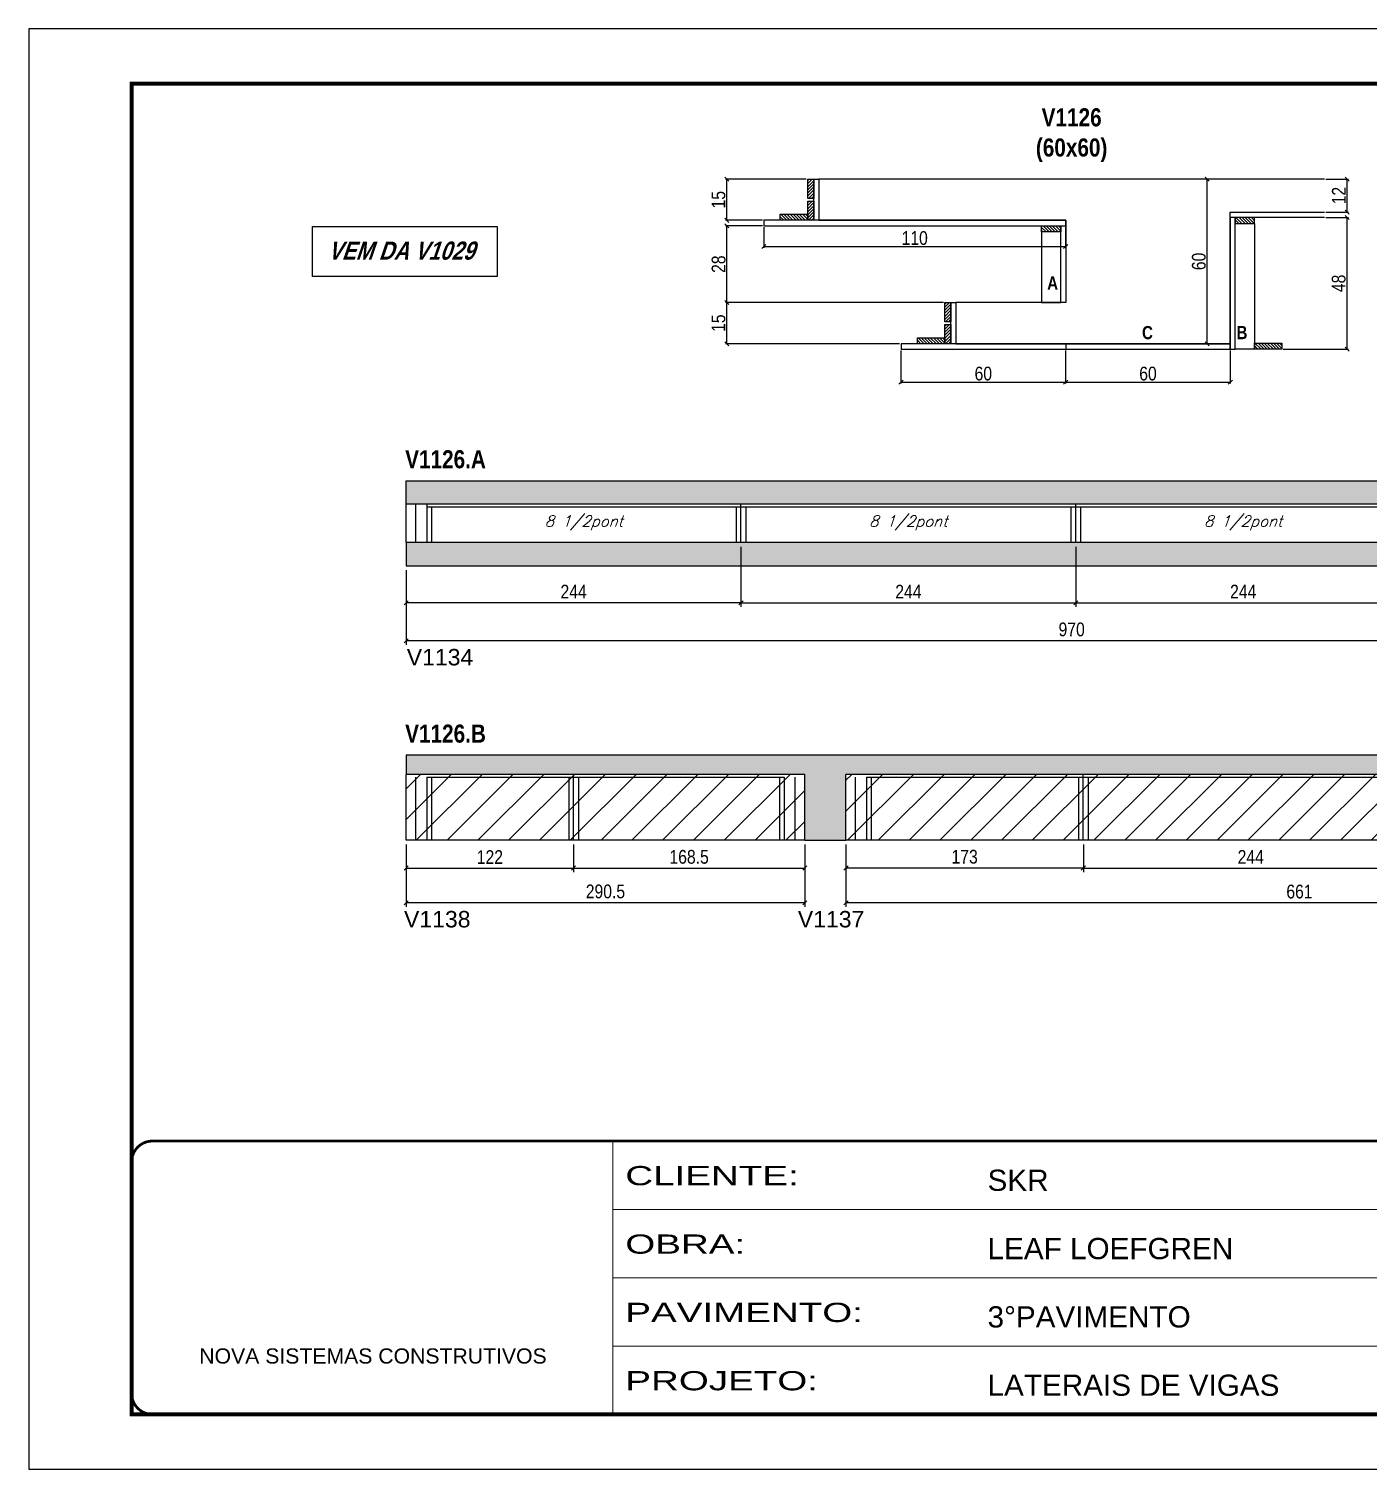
# Model space of a CAD drawing. Extents: x 3309 to 9563, y -2522 to 14608.
# Drawn here: x 4908 to 5884, y 7815 to 8865 of the extents above; entities that cross this region are included whole.
import ezdxf

# ---------------------------------------------------------------- set-up
doc = ezdxf.new("R2010")
doc.units = 0
doc.linetypes.add('CONTINUO', pattern=[0])
doc.linetypes.add('DASHED', pattern=[0.75, 0.5, -0.25])
for name, color, linetype in [('5', 5, 'Continuous'), ('COTA', 241, 'Continuous'), ('detalhes', 4, 'Continuous'), ('NOMENCLATURA', 7, 'Continuous'), ('Painéis', 200, 'Continuous'), ('SARR_2.2x10', 60, 'Continuous'), ('SARR_2.2x7', 40, 'Continuous'), ('SARR_3.5x7', 81, 'Continuous'), ('texto', 7, 'Continuous')]:
    doc.layers.add(name, color=color, linetype=linetype)
for name, color, linetype, lineweight in [('CONCRETO', 251, 'Continuous', 25), ('Folhas', 255, 'Continuous', 9), ('Hachura', 251, 'Continuous', 9), ('SARRAFO DE PRESSAO', 251, 'DASHED', 9)]:
    doc.layers.add(name, color=color, linetype=linetype, lineweight=lineweight)
doc.layers.add('Laje_Perimetro', color=7, linetype='Continuous', plot=False)
doc.styles.add('ARIAL', font='arial.ttf')
doc.styles.add('COTA TECNICA', font='techl___.ttf', dxfattribs={"height": 10})
doc.styles.add('COTA TECNICA 2X', font='techl___.ttf', dxfattribs={"height": 10})
doc.styles.add('Romans', font='romans.shx')
doc.styles.get("Standard").update_dxf_attribs({"font": 'arial.ttf'})
doc.styles.add('TECNICA', font='techb___.ttf', dxfattribs={"height": 10})
doc.styles.add('Tecnologia', font='')
doc.styles.get('Tecnologia').set_extended_font_data('Forgotten Futurist')
doc.dimstyles.new('PAINEL', dxfattribs={"dimtxt": 10, "dimasz": 3, "dimexe": 3, "dimexo": 3, "dimgap": 3, "dimtad": 1, "dimdec": 1, "dimzin": 12, "dimdsep": 46, "dimtxsty": 'COTA TECNICA', "dimblk1": 'OBLIQUE', "dimblk2": 'OBLIQUE', "dimsah": 1, "dimcen": 0.9, "dimclrd": 4, "dimclre": 4, "dimclrt": 240, "dimadec": 1, "dimazin": 3, "dimtfac": 1, "dimtdec": 1, "dimtmove": 0, "dimatfit": 3, "dimfxl": 1, "dimtolj": 1, "dimtzin": 12, "dimarcsym": 0})
doc.dimstyles.new('SECAO', dxfattribs={"dimscale": 0.333333, "dimtxt": 5, "dimasz": 9, "dimexe": 3, "dimexo": 3, "dimgap": 3, "dimtad": 1, "dimdec": 1, "dimlfac": 0.5, "dimzin": 12, "dimdsep": 46, "dimtxsty": 'COTA TECNICA 2X', "dimblk1": 'OBLIQUE', "dimblk2": 'OBLIQUE', "dimsah": 1, "dimcen": 0.9, "dimclrd": 4, "dimclre": 4, "dimclrt": 240, "dimadec": 1, "dimazin": 3, "dimtfac": 1, "dimtdec": 1, "dimtmove": 0, "dimatfit": 3, "dimfxl": 1, "dimtolj": 1, "dimtzin": 12, "dimarcsym": 0})
pattern_1 = [(50, (-1743.873, -4740.583), (5.4655401, -0.4781726), [0.5715, -6.2865]), (355, (-1743.873, -4740.583), (-1.0573026, 5.7317054), [0.4572, -5.0292175]), (100.451445, (-1743.4174, -4740.623), (4.4082374, 5.2535326), [0.4857003, -5.3427073]), (46.1842, (-1743.873, -4739.059), (8.1323712, -1.2612698), [0.85725, -9.42975]), (96.63556, (-1743.195, -4739.164), (7.122124, 7.4227837), [0.7285507, -8.0140682]), (351.18415, (-1743.873, -4739.059), (7.122124, 7.4227837), [0.685799, -7.543792]), (21, (-1743.111, -4739.44), (4.5484317, -3.067956), [0.5715, -6.2865]), (326, (-1743.111, -4739.44), (1.8540609, 5.525639), [0.4572, -5.0292]), (71.451445, (-1742.732, -4739.696), (6.4024926, 2.457683), [0.4857003, -5.3426981]), (37.5, (-1743.8729, -4740.5832), (0.0926581, 2.53665117), [0, -4.96824, 0, -5.1054, 0, -5.04825]), (7.5, (-1743.873, -4740.5832), (2.00458988, 3.00541724), [0, -2.91084, 0, -4.85394, 0, -1.92405]), (327.5, (-1745.5721, -4740.5832), (4.06771786, -0.17186232), [0, -1.905, 0, -5.9436, 0, -7.8867]), (317.5, (-1746.334, -4740.5832), (4.44387544, 0.7627947), [0, -2.4765, 0, -3.94716, 0, -5.6007])]

# ---------------------------------------------------------------- blocks, each defined once
blk = doc.blocks.new('9999999999')
at = {"color": 30, "linetype": 'CONTINUO'}
for p, q in [((98564.6, 34230.2), (98564.6, 34429.4)), ((98564.6, 34379.6), (99584, 34379.6)), ((98564.6, 34329.8), (99488, 34329.8)), ((99584, 34329.8), (99488, 34329.8)), ((99488, 34329.8), (99488, 34230.2)), ((98564.6, 34280), (99488, 34280))]:
    blk.add_line(p, q, dxfattribs=at)
at = {"color": 30, "linetype": 'CONTINUO', "const_width": 2}
blk.add_lwpolyline([(99584, 34230.2), (99584, 34414.4, 0.414214), (99569, 34429.4), (98229, 34429.4, 0.414214), (98214, 34414.4), (98214, 34245.2, 0.414214), (98229, 34230.2), (99584, 34230.2)], format="xyb", dxfattribs=at)
at = {"layer": 'Folhas'}
blk.add_lwpolyline([(98139, 34190.2), (99624, 34190.2), (99624, 35240.2), (98139, 35240.2)], close=True, dxfattribs=at)
at = {"layer": 'Folhas', "color": 30, "const_width": 3}
blk.add_lwpolyline([(98214, 34230.2), (99584, 34230.2), (99584, 35200.2), (98214, 35200.2)], close=True, dxfattribs=at)
at = {"color": 7, "linetype": 'Continuous', "ltscale": 5, "style": 'ARIAL'}
for s, height, p in [('SKR', 15.48, (98837.7, 34393.1)), ('LEAF LOEFGREN', 15.483, (98837.7, 34343.3)), ('3°PAVIMENTO', 15.483, (98837.7, 34293.5)), ('NOVA SISTEMAS CONSTRUTIVOS', 11.059, (98263.2, 34267.2)), ('LATERAIS DE VIGAS', 15.483, (98837.7, 34243.7))]:
    blk.add_text(s, height=height, dxfattribs=at).set_placement(p)
at = {"layer": 'Folhas', "color": 7, "style": 'Tecnologia', "width": 1.5}
for s, p in [('CLIENTE:', (98573.7, 34397.2)), ('OBRA:', (98573.7, 34347.3)), ('PAVIMENTO:', (98573.7, 34297.5)), ('PROJETO:', (98573.7, 34247.7))]:
    blk.add_text(s, height=14, dxfattribs=at).set_placement(p)
blk = doc.blocks.new('_Oblique')
at = {"color": 0, "linetype": 'ByBlock', "lineweight": -2}
blk.add_line((-0.5, -0.5), (0.5, 0.5), dxfattribs=at)
blk = doc.blocks.new('*D723')
at = {"layer": 'COTA', "color": 4, "lineweight": -2, "transparency": 16777216}
for p, q in [((5782.5, 8755.4), (5765.7, 8755.4)), ((5766.7, 8635.4), (5766.7, 8755.4)), ((5782.5, 8635.4), (5765.7, 8635.4))]:
    blk.add_line(p, q, dxfattribs=at)
at = {"layer": 'Defpoints', "color": 0, "transparency": 16777216}
for p in [(5766.7, 8755.4), (5783.5, 8755.4), (5783.5, 8635.4)]:
    blk.add_point(p, dxfattribs=at)
at = {"layer": 'COTA', "color": 4, "lineweight": -2, "transparency": 16777216, "xscale": 3, "yscale": 3, "zscale": 3}
for p, rotation in [((5766.7, 8755.4), 90), ((5766.7, 8635.4), 270)]:
    blk.add_blockref('_Oblique', p, dxfattribs=dict(at, rotation=rotation))
at = {"layer": 'COTA', "color": 240, "transparency": 16777216, "insert": (5760.6, 8695.4), "char_height": 10, "attachment_point": 5, "rotation": 90, "style": 'COTA TECNICA 2X'}
blk.add_mtext('\\A1;60', dxfattribs=at)
blk = doc.blocks.new('*D724')
at = {"layer": 'COTA', "color": 4, "lineweight": -2, "transparency": 16777216}
for p, q in [((5543.5, 8630.4), (5543.5, 8606.4)), ((5663.5, 8630.4), (5663.5, 8606.4)), ((5543.5, 8607.4), (5663.5, 8607.4))]:
    blk.add_line(p, q, dxfattribs=at)
at = {"layer": 'Defpoints', "color": 0, "transparency": 16777216}
for p in [(5543.5, 8631.4), (5663.5, 8631.4), (5663.5, 8607.4)]:
    blk.add_point(p, dxfattribs=at)
at = {"layer": 'COTA', "color": 4, "lineweight": -2, "transparency": 16777216, "xscale": 3, "yscale": 3, "zscale": 3, "rotation": 180}
blk.add_blockref('_Oblique', (5543.5, 8607.4), dxfattribs=at)
at = {"layer": 'COTA', "color": 4, "lineweight": -2, "transparency": 16777216, "xscale": 3, "yscale": 3, "zscale": 3}
blk.add_blockref('_Oblique', (5663.5, 8607.4), dxfattribs=at)
at = {"layer": 'COTA', "color": 240, "transparency": 16777216, "insert": (5603.5, 8613.6), "char_height": 10, "attachment_point": 5, "style": 'COTA TECNICA 2X'}
blk.add_mtext('\\A1;60', dxfattribs=at)
blk = doc.blocks.new('*D725')
at = {"layer": 'COTA', "color": 4, "lineweight": -2, "transparency": 16777216}
for p, q in [((5663.5, 8630.4), (5663.5, 8606.4)), ((5783.5, 8630.4), (5783.5, 8606.4)), ((5663.5, 8607.4), (5783.5, 8607.4))]:
    blk.add_line(p, q, dxfattribs=at)
at = {"layer": 'Defpoints', "color": 0, "transparency": 16777216}
for p in [(5663.5, 8631.4), (5783.5, 8631.4), (5783.5, 8607.4)]:
    blk.add_point(p, dxfattribs=at)
at = {"layer": 'COTA', "color": 4, "lineweight": -2, "transparency": 16777216, "xscale": 3, "yscale": 3, "zscale": 3, "rotation": 180}
blk.add_blockref('_Oblique', (5663.5, 8607.4), dxfattribs=at)
at = {"layer": 'COTA', "color": 4, "lineweight": -2, "transparency": 16777216, "xscale": 3, "yscale": 3, "zscale": 3}
blk.add_blockref('_Oblique', (5783.5, 8607.4), dxfattribs=at)
at = {"layer": 'COTA', "color": 240, "transparency": 16777216, "insert": (5723.5, 8613.6), "char_height": 10, "attachment_point": 5, "style": 'COTA TECNICA 2X'}
blk.add_mtext('\\A1;60', dxfattribs=at)
blk = doc.blocks.new('*D726')
at = {"layer": 'COTA', "color": 4, "lineweight": -2, "transparency": 16777216}
for p, q in [((5574.5, 8665.4), (5415.6, 8665.4)), ((5416.6, 8635.4), (5416.6, 8665.4)), ((5542.5, 8635.4), (5415.6, 8635.4))]:
    blk.add_line(p, q, dxfattribs=at)
at = {"layer": 'Defpoints', "color": 0, "transparency": 16777216}
for p in [(5416.6, 8665.4), (5575.5, 8665.4), (5543.5, 8635.4)]:
    blk.add_point(p, dxfattribs=at)
at = {"layer": 'COTA', "color": 4, "lineweight": -2, "transparency": 16777216, "xscale": 3, "yscale": 3, "zscale": 3}
for p, rotation in [((5416.6, 8665.4), 90), ((5416.6, 8635.4), 270)]:
    blk.add_blockref('_Oblique', p, dxfattribs=dict(at, rotation=rotation))
at = {"layer": 'COTA', "color": 240, "transparency": 16777216, "insert": (5410.5, 8650.4), "char_height": 10, "attachment_point": 5, "rotation": 90, "style": 'COTA TECNICA 2X'}
blk.add_mtext('\\A1;15', dxfattribs=at)
blk = doc.blocks.new('*D727')
at = {"layer": 'COTA', "color": 4, "lineweight": -2, "transparency": 16777216}
for p, q in [((5442.5, 8721.4), (5415.6, 8721.4)), ((5416.6, 8665.4), (5416.6, 8721.4)), ((5574.5, 8665.4), (5415.6, 8665.4))]:
    blk.add_line(p, q, dxfattribs=at)
at = {"layer": 'Defpoints', "color": 0, "transparency": 16777216}
for p in [(5416.6, 8721.4), (5443.5, 8721.4), (5575.5, 8665.4)]:
    blk.add_point(p, dxfattribs=at)
at = {"layer": 'COTA', "color": 4, "lineweight": -2, "transparency": 16777216, "xscale": 3, "yscale": 3, "zscale": 3}
for p, rotation in [((5416.6, 8721.4), 90), ((5416.6, 8665.4), 270)]:
    blk.add_blockref('_Oblique', p, dxfattribs=dict(at, rotation=rotation))
at = {"layer": 'COTA', "color": 240, "transparency": 16777216, "insert": (5410.6, 8693.4), "char_height": 10, "attachment_point": 5, "rotation": 90, "style": 'COTA TECNICA 2X'}
blk.add_mtext('\\A1;28', dxfattribs=at)
blk = doc.blocks.new('*D728')
at = {"layer": 'COTA', "color": 4, "lineweight": -2, "transparency": 16777216}
for p, q in [((5474.5, 8755.4), (5415.6, 8755.4)), ((5416.6, 8725.4), (5416.6, 8755.4)), ((5442.5, 8725.4), (5415.6, 8725.4))]:
    blk.add_line(p, q, dxfattribs=at)
at = {"layer": 'Defpoints', "color": 0, "transparency": 16777216}
for p in [(5416.6, 8755.4), (5475.5, 8755.4), (5443.5, 8725.4)]:
    blk.add_point(p, dxfattribs=at)
at = {"layer": 'COTA', "color": 4, "lineweight": -2, "transparency": 16777216, "xscale": 3, "yscale": 3, "zscale": 3}
for p, rotation in [((5416.6, 8755.4), 90), ((5416.6, 8725.4), 270)]:
    blk.add_blockref('_Oblique', p, dxfattribs=dict(at, rotation=rotation))
at = {"layer": 'COTA', "color": 240, "transparency": 16777216, "insert": (5410.5, 8740.4), "char_height": 10, "attachment_point": 5, "rotation": 90, "style": 'COTA TECNICA 2X'}
blk.add_mtext('\\A1;15', dxfattribs=at)
blk = doc.blocks.new('*D729')
at = {"layer": 'COTA', "color": 4, "lineweight": -2, "transparency": 16777216}
for p, q in [((5853.2, 8727.4), (5869.6, 8727.4)), ((5868.6, 8631.4), (5868.6, 8727.4)), ((5822.1, 8631.4), (5869.6, 8631.4))]:
    blk.add_line(p, q, dxfattribs=at)
at = {"layer": 'Defpoints', "color": 0, "transparency": 16777216}
for p in [(5852.2, 8727.4), (5868.6, 8727.4), (5821.1, 8631.4)]:
    blk.add_point(p, dxfattribs=at)
at = {"layer": 'COTA', "color": 4, "lineweight": -2, "transparency": 16777216, "xscale": 3, "yscale": 3, "zscale": 3}
for p, rotation in [((5868.6, 8727.4), 90), ((5868.6, 8631.4), 270)]:
    blk.add_blockref('_Oblique', p, dxfattribs=dict(at, rotation=rotation))
at = {"layer": 'COTA', "color": 240, "transparency": 16777216, "insert": (5862.5, 8679.4), "char_height": 10, "attachment_point": 5, "rotation": 90, "style": 'COTA TECNICA 2X'}
blk.add_mtext('\\A1;48', dxfattribs=at)
blk = doc.blocks.new('*D730')
at = {"layer": 'COTA', "color": 4, "lineweight": -2, "transparency": 16777216}
for p, q in [((5853.2, 8755.4), (5869.6, 8755.4)), ((5868.6, 8731.4), (5868.6, 8755.4)), ((5853.2, 8731.4), (5869.6, 8731.4))]:
    blk.add_line(p, q, dxfattribs=at)
at = {"layer": 'Defpoints', "color": 0, "transparency": 16777216}
for p in [(5852.2, 8755.4), (5868.6, 8755.4), (5852.2, 8731.4)]:
    blk.add_point(p, dxfattribs=at)
at = {"layer": 'COTA', "color": 4, "lineweight": -2, "transparency": 16777216, "xscale": 3, "yscale": 3, "zscale": 3}
for p, rotation in [((5868.6, 8755.4), 90), ((5868.6, 8731.4), 270)]:
    blk.add_blockref('_Oblique', p, dxfattribs=dict(at, rotation=rotation))
at = {"layer": 'COTA', "color": 240, "transparency": 16777216, "insert": (5862.6, 8743.4), "char_height": 10, "attachment_point": 5, "rotation": 90, "style": 'COTA TECNICA 2X'}
blk.add_mtext('\\A1;12', dxfattribs=at)
blk = doc.blocks.new('*D731')
at = {"layer": 'COTA', "color": 4, "lineweight": -2, "transparency": 16777216}
for p, q in [((5443.5, 8720.4), (5443.5, 8705.3)), ((5663.5, 8720.4), (5663.5, 8705.3)), ((5443.5, 8706.3), (5663.5, 8706.3))]:
    blk.add_line(p, q, dxfattribs=at)
at = {"layer": 'Defpoints', "color": 0, "transparency": 16777216}
for p in [(5443.5, 8721.4), (5663.5, 8721.4), (5663.5, 8706.3)]:
    blk.add_point(p, dxfattribs=at)
at = {"layer": 'COTA', "color": 4, "lineweight": -2, "transparency": 16777216, "xscale": 3, "yscale": 3, "zscale": 3, "rotation": 180}
blk.add_blockref('_Oblique', (5443.5, 8706.3), dxfattribs=at)
at = {"layer": 'COTA', "color": 4, "lineweight": -2, "transparency": 16777216, "xscale": 3, "yscale": 3, "zscale": 3}
blk.add_blockref('_Oblique', (5663.5, 8706.3), dxfattribs=at)
at = {"layer": 'COTA', "color": 240, "transparency": 16777216, "insert": (5553.5, 8712.4), "char_height": 10, "attachment_point": 5, "style": 'COTA TECNICA 2X'}
blk.add_mtext('\\A1;110', dxfattribs=at)
blk = doc.blocks.new('*D732')
at = {"layer": 'COTA', "color": 4, "linetype": 'ByBlock', "lineweight": -2, "transparency": 16777216}
for p, q in [((5426.9, 8487.4), (5426.9, 8443.6)), ((5182.9, 8470.4), (5182.9, 8443.6)), ((5426.9, 8446.6), (5182.9, 8446.6))]:
    blk.add_line(p, q, dxfattribs=at)
at = {"layer": 'Defpoints', "color": 0, "linetype": 'ByBlock', "transparency": 16777216}
for p in [(5426.9, 8490.4), (5182.9, 8473.4), (5182.9, 8446.6)]:
    blk.add_point(p, dxfattribs=at)
at = {"layer": 'COTA', "color": 4, "linetype": 'ByBlock', "lineweight": -2, "transparency": 16777216, "xscale": 3, "yscale": 3, "zscale": 3, "rotation": 180}
blk.add_blockref('_Oblique', (5182.9, 8446.6), dxfattribs=at)
at = {"layer": 'COTA', "color": 4, "linetype": 'ByBlock', "lineweight": -2, "transparency": 16777216, "xscale": 3, "yscale": 3, "zscale": 3}
blk.add_blockref('_Oblique', (5426.9, 8446.6), dxfattribs=at)
at = {"layer": 'COTA', "color": 240, "linetype": 'ByBlock', "transparency": 16777216, "insert": (5304.9, 8454.7), "char_height": 10, "attachment_point": 5, "style": 'COTA TECNICA'}
blk.add_mtext('\\A1;244', dxfattribs=at)
blk = doc.blocks.new('*D735')
at = {"layer": 'COTA', "color": 4, "linetype": 'ByBlock', "lineweight": -2, "transparency": 16777216}
for p, q in [((5182.9, 8470.4), (5182.9, 8415.9)), ((6152.9, 8470.4), (6152.9, 8415.9)), ((6152.9, 8418.9), (5182.9, 8418.9))]:
    blk.add_line(p, q, dxfattribs=at)
at = {"layer": 'Defpoints', "color": 0, "linetype": 'ByBlock', "transparency": 16777216}
for p in [(5182.9, 8473.4), (6152.9, 8473.4), (5182.9, 8418.9)]:
    blk.add_point(p, dxfattribs=at)
at = {"layer": 'COTA', "color": 4, "linetype": 'ByBlock', "lineweight": -2, "transparency": 16777216, "xscale": 3, "yscale": 3, "zscale": 3, "rotation": 180}
blk.add_blockref('_Oblique', (5182.9, 8418.9), dxfattribs=at)
at = {"layer": 'COTA', "color": 4, "linetype": 'ByBlock', "lineweight": -2, "transparency": 16777216, "xscale": 3, "yscale": 3, "zscale": 3}
blk.add_blockref('_Oblique', (6152.9, 8418.9), dxfattribs=at)
at = {"layer": 'COTA', "color": 240, "linetype": 'ByBlock', "transparency": 16777216, "insert": (5667.9, 8427.1), "char_height": 10, "attachment_point": 5, "style": 'COTA TECNICA'}
blk.add_mtext('\\A1;970', dxfattribs=at)
blk = doc.blocks.new('*D733')
at = {"layer": 'COTA', "color": 4, "lineweight": -2, "transparency": 16777216}
for p, q in [((5426.9, 8487.4), (5426.9, 8443.6)), ((5670.9, 8487.4), (5670.9, 8443.6)), ((5426.9, 8446.6), (5670.9, 8446.6))]:
    blk.add_line(p, q, dxfattribs=at)
at = {"layer": 'Defpoints', "color": 0, "transparency": 16777216}
for p in [(5426.9, 8490.4, 0), (5670.9, 8490.4, 0), (5670.9, 8446.6)]:
    blk.add_point(p, dxfattribs=at)
at = {"layer": 'COTA', "color": 4, "lineweight": -2, "transparency": 16777216, "xscale": 3, "yscale": 3, "zscale": 3, "rotation": 180}
blk.add_blockref('_Oblique', (5426.9, 8446.6), dxfattribs=at)
at = {"layer": 'COTA', "color": 4, "lineweight": -2, "transparency": 16777216, "xscale": 3, "yscale": 3, "zscale": 3}
blk.add_blockref('_Oblique', (5670.9, 8446.6), dxfattribs=at)
at = {"layer": 'COTA', "color": 240, "transparency": 16777216, "insert": (5548.9, 8454.7), "char_height": 10, "attachment_point": 5, "style": 'COTA TECNICA'}
blk.add_mtext('\\A1;244', dxfattribs=at)
blk = doc.blocks.new('*D736')
at = {"layer": 'COTA', "color": 4, "lineweight": -2, "transparency": 16777216}
for p, q in [((5670.9, 8487.4), (5670.9, 8443.6)), ((5914.9, 8487.4), (5914.9, 8443.6)), ((5670.9, 8446.6), (5914.9, 8446.6))]:
    blk.add_line(p, q, dxfattribs=at)
at = {"layer": 'Defpoints', "color": 0, "transparency": 16777216}
for p in [(5670.9, 8490.4, 0), (5914.9, 8490.4, 0), (5914.9, 8446.6)]:
    blk.add_point(p, dxfattribs=at)
at = {"layer": 'COTA', "color": 4, "lineweight": -2, "transparency": 16777216, "xscale": 3, "yscale": 3, "zscale": 3, "rotation": 180}
blk.add_blockref('_Oblique', (5670.9, 8446.6), dxfattribs=at)
at = {"layer": 'COTA', "color": 4, "lineweight": -2, "transparency": 16777216, "xscale": 3, "yscale": 3, "zscale": 3}
blk.add_blockref('_Oblique', (5914.9, 8446.6), dxfattribs=at)
at = {"layer": 'COTA', "color": 240, "transparency": 16777216, "insert": (5792.9, 8454.7), "char_height": 10, "attachment_point": 5, "style": 'COTA TECNICA'}
blk.add_mtext('\\A1;244', dxfattribs=at)
blk = doc.blocks.new('*D747')
at = {"layer": 'COTA', "color": 4, "linetype": 'ByBlock', "lineweight": -2, "transparency": 16777216}
for p, q in [((5182.9, 8270.4), (5182.9, 8224.9)), ((5473.4, 8270.4), (5473.4, 8224.9)), ((5473.4, 8227.9), (5182.9, 8227.9))]:
    blk.add_line(p, q, dxfattribs=at)
at = {"layer": 'Defpoints', "color": 0, "linetype": 'ByBlock', "transparency": 16777216}
for p in [(5182.9, 8273.4), (5473.4, 8273.4), (5182.9, 8227.9)]:
    blk.add_point(p, dxfattribs=at)
at = {"layer": 'COTA', "color": 4, "linetype": 'ByBlock', "lineweight": -2, "transparency": 16777216, "xscale": 3, "yscale": 3, "zscale": 3, "rotation": 180}
blk.add_blockref('_Oblique', (5182.9, 8227.9), dxfattribs=at)
at = {"layer": 'COTA', "color": 4, "linetype": 'ByBlock', "lineweight": -2, "transparency": 16777216, "xscale": 3, "yscale": 3, "zscale": 3}
blk.add_blockref('_Oblique', (5473.4, 8227.9), dxfattribs=at)
at = {"layer": 'COTA', "color": 240, "linetype": 'ByBlock', "transparency": 16777216, "insert": (5328.1, 8236.1), "char_height": 10, "attachment_point": 5, "style": 'COTA TECNICA'}
blk.add_mtext('\\A1;290.5', dxfattribs=at)
blk = doc.blocks.new('*D748')
at = {"layer": 'COTA', "color": 4, "lineweight": -2, "transparency": 16777216}
for p, q in [((5182.9, 8270.4), (5182.9, 8250.2)), ((5304.9, 8270.4), (5304.9, 8250.2)), ((5182.9, 8253.2), (5304.9, 8253.2))]:
    blk.add_line(p, q, dxfattribs=at)
at = {"layer": 'Defpoints', "color": 0, "transparency": 16777216}
for p in [(5182.9, 8273.4), (5304.9, 8273.4), (5304.9, 8253.2)]:
    blk.add_point(p, dxfattribs=at)
at = {"layer": 'COTA', "color": 4, "lineweight": -2, "transparency": 16777216, "xscale": 3, "yscale": 3, "zscale": 3, "rotation": 180}
blk.add_blockref('_Oblique', (5182.9, 8253.2), dxfattribs=at)
at = {"layer": 'COTA', "color": 4, "lineweight": -2, "transparency": 16777216, "xscale": 3, "yscale": 3, "zscale": 3}
blk.add_blockref('_Oblique', (5304.9, 8253.2), dxfattribs=at)
at = {"layer": 'COTA', "color": 240, "transparency": 16777216, "insert": (5243.9, 8261.2), "char_height": 10, "attachment_point": 5, "style": 'COTA TECNICA'}
blk.add_mtext('\\A1;122', dxfattribs=at)
blk = doc.blocks.new('*D749')
at = {"layer": 'COTA', "color": 4, "lineweight": -2, "transparency": 16777216}
for p, q in [((5304.9, 8270.4), (5304.9, 8250.2)), ((5473.4, 8270.4), (5473.4, 8250.2)), ((5304.9, 8253.2), (5473.4, 8253.2))]:
    blk.add_line(p, q, dxfattribs=at)
at = {"layer": 'Defpoints', "color": 0, "transparency": 16777216}
for p in [(5304.9, 8273.4), (5473.4, 8273.4), (5473.4, 8253.2)]:
    blk.add_point(p, dxfattribs=at)
at = {"layer": 'COTA', "color": 4, "lineweight": -2, "transparency": 16777216, "xscale": 3, "yscale": 3, "zscale": 3, "rotation": 180}
blk.add_blockref('_Oblique', (5304.9, 8253.2), dxfattribs=at)
at = {"layer": 'COTA', "color": 4, "lineweight": -2, "transparency": 16777216, "xscale": 3, "yscale": 3, "zscale": 3}
blk.add_blockref('_Oblique', (5473.4, 8253.2), dxfattribs=at)
at = {"layer": 'COTA', "color": 240, "transparency": 16777216, "insert": (5389.1, 8261.3), "char_height": 10, "attachment_point": 5, "style": 'COTA TECNICA'}
blk.add_mtext('\\A1;168.5', dxfattribs=at)
blk = doc.blocks.new('*D742')
at = {"layer": 'COTA', "color": 4, "linetype": 'ByBlock', "lineweight": -2, "transparency": 16777216}
for p, q in [((5503.4, 8270.4), (5503.4, 8250.2)), ((5676.4, 8270.4), (5676.4, 8250.2)), ((5676.4, 8253.2), (5503.4, 8253.2))]:
    blk.add_line(p, q, dxfattribs=at)
at = {"layer": 'Defpoints', "color": 0, "linetype": 'ByBlock', "transparency": 16777216}
for p in [(5503.4, 8273.4), (5676.4, 8273.4), (5503.4, 8253.2)]:
    blk.add_point(p, dxfattribs=at)
at = {"layer": 'COTA', "color": 4, "linetype": 'ByBlock', "lineweight": -2, "transparency": 16777216, "xscale": 3, "yscale": 3, "zscale": 3, "rotation": 180}
blk.add_blockref('_Oblique', (5503.4, 8253.2), dxfattribs=at)
at = {"layer": 'COTA', "color": 4, "linetype": 'ByBlock', "lineweight": -2, "transparency": 16777216, "xscale": 3, "yscale": 3, "zscale": 3}
blk.add_blockref('_Oblique', (5676.4, 8253.2), dxfattribs=at)
at = {"layer": 'COTA', "color": 240, "linetype": 'ByBlock', "transparency": 16777216, "insert": (5589.9, 8261.4), "char_height": 10, "attachment_point": 5, "style": 'COTA TECNICA'}
blk.add_mtext('\\A1;173', dxfattribs=at)
blk = doc.blocks.new('*D750')
at = {"layer": 'COTA', "color": 4, "linetype": 'ByBlock', "lineweight": -2, "transparency": 16777216}
for p, q in [((5503.4, 8270.4), (5503.4, 8224.9)), ((6164.4, 8270.4), (6164.4, 8224.9)), ((6164.4, 8227.9), (5503.4, 8227.9))]:
    blk.add_line(p, q, dxfattribs=at)
at = {"layer": 'Defpoints', "color": 0, "linetype": 'ByBlock', "transparency": 16777216}
for p in [(5503.4, 8273.4), (6164.4, 8273.4), (5503.4, 8227.9)]:
    blk.add_point(p, dxfattribs=at)
at = {"layer": 'COTA', "color": 4, "linetype": 'ByBlock', "lineweight": -2, "transparency": 16777216, "xscale": 3, "yscale": 3, "zscale": 3, "rotation": 180}
blk.add_blockref('_Oblique', (5503.4, 8227.9), dxfattribs=at)
at = {"layer": 'COTA', "color": 4, "linetype": 'ByBlock', "lineweight": -2, "transparency": 16777216, "xscale": 3, "yscale": 3, "zscale": 3}
blk.add_blockref('_Oblique', (6164.4, 8227.9), dxfattribs=at)
at = {"layer": 'COTA', "color": 240, "linetype": 'ByBlock', "transparency": 16777216, "insert": (5833.9, 8236), "char_height": 10, "attachment_point": 5, "style": 'COTA TECNICA'}
blk.add_mtext('\\A1;661', dxfattribs=at)
blk = doc.blocks.new('*D741')
at = {"layer": 'COTA', "color": 4, "lineweight": -2, "transparency": 16777216}
for p, q in [((5676.4, 8270.4), (5676.4, 8250.2)), ((5920.4, 8270.4), (5920.4, 8250.2)), ((5676.4, 8253.2), (5920.4, 8253.2))]:
    blk.add_line(p, q, dxfattribs=at)
at = {"layer": 'Defpoints', "color": 0, "transparency": 16777216}
for p in [(5676.4, 8273.4, 0), (5920.4, 8273.4, 0), (5920.4, 8253.2)]:
    blk.add_point(p, dxfattribs=at)
at = {"layer": 'COTA', "color": 4, "lineweight": -2, "transparency": 16777216, "xscale": 3, "yscale": 3, "zscale": 3, "rotation": 180}
blk.add_blockref('_Oblique', (5676.4, 8253.2), dxfattribs=at)
at = {"layer": 'COTA', "color": 4, "lineweight": -2, "transparency": 16777216, "xscale": 3, "yscale": 3, "zscale": 3}
blk.add_blockref('_Oblique', (5920.4, 8253.2), dxfattribs=at)
at = {"layer": 'COTA', "color": 240, "transparency": 16777216, "insert": (5798.4, 8261.3), "char_height": 10, "attachment_point": 5, "style": 'COTA TECNICA'}
blk.add_mtext('\\A1;244', dxfattribs=at)

msp = doc.modelspace()

# ---------------------------------------------------------------- hatches: boundary and pattern name
at = {"layer": 'COTA'}
h = msp.add_hatch(dxfattribs=at)
h.set_pattern_fill('AR-CONC', color=256, scale=0.03)
h.set_pattern_definition(pattern_1)
h.paths.add_polyline_path([(5182.87, 8535.42), (5182.87, 8518.42), (6152.87, 8518.42), (6152.87, 8535.42)])
h = msp.add_hatch(dxfattribs=at)
h.set_pattern_fill('AR-CONC', color=256, scale=0.03)
h.set_pattern_definition(pattern_1)
h.paths.add_polyline_path([(5182.87, 8473.42), (5182.87, 8490.42), (6152.87, 8490.42), (6152.87, 8473.42)])
h = msp.add_hatch(dxfattribs=at)
h.set_pattern_fill('AR-CONC', color=256, scale=0.03)
h.set_pattern_definition([(50, (-3296.0837, -1400.0656), (5.46554, -0.4781726), [0.5715, -6.2865]), (355, (-3296.0837, -1400.0656), (-1.0573026, 5.7317054), [0.4572, -5.0292175]), (100.451445, (-3295.628, -1400.1055), (4.4082374, 5.2535326), [0.4857003, -5.3427073]), (46.1842, (-3296.084, -1398.5416), (8.1323712, -1.26127), [0.85725, -9.42975]), (96.63556, (-3295.406, -1398.647), (7.122124, 7.4227837), [0.7285507, -8.014068]), (351.18415, (-3296.084, -1398.542), (7.122124, 7.4227837), [0.685799, -7.543792]), (21, (-3295.3217, -1398.9226), (4.5484317, -3.067956), [0.5715, -6.2865]), (326, (-3295.3217, -1398.9226), (1.8540609, 5.525639), [0.4572, -5.0292]), (71.451445, (-3294.9427, -1399.1783), (6.4024926, 2.457683), [0.4857003, -5.3426981]), (37.5, (-3296.0837, -1400.0656), (0.0926581, 2.53665117), [0, -4.96824, 0, -5.1054, 0, -5.04825]), (7.5, (-3296.0837, -1400.0656), (2.0045899, 3.00541724), [0, -2.91084, 0, -4.85394, 0, -1.92405]), (327.5, (-3297.783, -1400.0656), (4.06771786, -0.17186232), [0, -1.905, 0, -5.9436, 0, -7.8867]), (317.5, (-3298.545, -1400.0656), (4.4438754, 0.7627947), [0, -2.4765, 0, -3.94716, 0, -5.6007])])
h.paths.add_polyline_path([(5473.37, 8273.42), (5503.37, 8273.42), (5503.37, 8321.42), (6164.37, 8321.42), (6164.37, 8335.42), (5182.87, 8335.42), (5182.87, 8321.42), (5473.37, 8321.42)])
at = {"layer": 'Hachura', "linetype": 'ByBlock'}
h = msp.add_hatch(dxfattribs=at)
h.set_pattern_fill('ANSI31', color=256, scale=5)
h.set_pattern_definition([(45, (1476.833, 137.285), (-11.22532, 11.22532), [])])
h.paths.add_polyline_path([(5304.87, 8321.42), (5182.87, 8321.42), (5182.87, 8273.42), (5304.87, 8273.42)])
h.paths.add_polyline_path([(5473.37, 8321.42), (5304.87, 8321.42), (5304.87, 8273.42), (5473.37, 8273.42)])
h.paths.add_polyline_path([(5676.37, 8321.42), (5503.37, 8321.42), (5503.37, 8273.42), (5676.37, 8273.42)])
h.paths.add_polyline_path([(5920.37, 8321.42), (5676.37, 8321.42), (5676.37, 8273.42), (5920.37, 8273.42)])
h.paths.add_polyline_path([(6164.37, 8321.42), (5920.37, 8321.42), (5920.37, 8273.42), (6164.37, 8273.42)])
at = {"layer": 'SARR_2.2x10'}
h = msp.add_hatch(dxfattribs=at)
h.set_pattern_fill('ANSI31', color=256, scale=0.5, angle=90)
h.set_pattern_definition([(135, (38649.0584, -114786.7946), (-1.122532015, -1.122532015), [])])
h.paths.add_polyline_path([(5455.52, 8729.78), (5455.52, 8725.38), (5475.52, 8725.38), (5475.52, 8729.78)])
h = msp.add_hatch(dxfattribs=at)
h.set_pattern_fill('ANSI31', color=256, scale=0.5, angle=90)
h.set_pattern_definition([(135, (38749.0584, -114876.7946), (-1.122532015, -1.122532015), [])])
h.paths.add_polyline_path([(5555.52, 8639.78), (5555.52, 8635.38), (5575.52, 8635.38), (5575.52, 8639.78)])
h = msp.add_hatch(dxfattribs=at)
h.set_pattern_fill('ANSI31', color=256, scale=0.5, angle=90)
h.set_pattern_definition([(135, (38994.6584, -114880.7946), (-1.122532015, -1.122532015), [])])
h.paths.add_polyline_path([(5801.12, 8635.78), (5801.12, 8631.38), (5821.12, 8631.38), (5821.12, 8635.78)])
at = {"layer": 'SARR_2.2x7'}
h = msp.add_hatch(dxfattribs=at)
h.set_pattern_fill('ANSI31', color=256, scale=0.5)
h.set_pattern_definition([(45, (-118036.65, -24432.1636), (-1.122532015, 1.122532015), [])])
h.paths.add_polyline_path([(5479.92, 8741.38), (5475.52, 8741.38), (5475.52, 8755.38), (5479.92, 8755.38)])
h = msp.add_hatch(dxfattribs=at)
h.set_pattern_fill('ANSI31', color=256, scale=0.5)
h.set_pattern_definition([(45, (-118036.65, -24448.1636), (-1.122532015, 1.122532015), [])])
h.paths.add_polyline_path([(5479.92, 8725.38), (5475.52, 8725.38), (5475.52, 8739.38), (5479.92, 8739.38)])
h = msp.add_hatch(dxfattribs=at)
h.set_pattern_fill('ANSI31', color=256, scale=0.5, angle=90)
h.set_pattern_definition([(135, (38895.4584, -114789.1946), (-1.122532015, -1.122532015), [])])
h.paths.add_polyline_path([(5787.12, 8727.38), (5787.12, 8722.98), (5801.12, 8722.98), (5801.12, 8727.38)])
h = msp.add_hatch(dxfattribs=at)
h.set_pattern_fill('ANSI31', color=256, scale=0.5, angle=90)
h.set_pattern_definition([(135, (38833.4584, -114795.1946), (-1.122532015, -1.122532015), [])])
h.paths.add_polyline_path([(5659.92, 8721.38), (5659.92, 8716.98), (5645.92, 8716.98), (5645.92, 8721.38)])
h = msp.add_hatch(dxfattribs=at)
h.set_pattern_fill('ANSI31', color=256, scale=0.5)
h.set_pattern_definition([(45, (-117936.65, -24522.1636), (-1.122532015, 1.122532015), [])])
h.paths.add_polyline_path([(5579.92, 8651.38), (5575.52, 8651.38), (5575.52, 8665.38), (5579.92, 8665.38)])
h = msp.add_hatch(dxfattribs=at)
h.set_pattern_fill('ANSI31', color=256, scale=0.5)
h.set_pattern_definition([(45, (-117936.65, -24538.1636), (-1.122532015, 1.122532015), [])])
h.paths.add_polyline_path([(5579.92, 8635.38), (5575.52, 8635.38), (5575.52, 8649.38), (5579.92, 8649.38)])

# ---------------------------------------------------------------- linework, layer by layer
at = {"layer": 'CONCRETO', "linetype": 'Continuous'}
for points in [[(5483.52, 8755.38), (5483.52, 8725.38), (5663.52, 8725.38), (5663.52, 8665.38), (5583.52, 8665.38), (5583.52, 8635.38), (5783.52, 8635.38), (5783.52, 8731.38), (5852.22, 8731.38)], [(5852.22, 8755.38), (5483.52, 8755.38)]]:
    msp.add_lwpolyline(points, dxfattribs=at)
at = {"layer": 'COTA'}
for p, q in [((5182.87, 8518.42, 0), (5182.87, 8535.42, 0)), ((5182.87, 8535.42, 0), (6152.87, 8535.42, 0)), ((5182.87, 8490.42, 0), (5182.87, 8473.42, 0)), ((5182.87, 8473.42, 0), (6152.87, 8473.42, 0)), ((6164.37, 8335.42, 0), (5182.87, 8335.42, 0)), ((5182.87, 8335.42, 0), (5182.87, 8321.42, 0)), ((5473.37, 8273.42, 0), (5503.37, 8273.42, 0))]:
    msp.add_line(p, q, dxfattribs=at)
at = {"layer": 'Laje_Perimetro'}
msp.add_lwpolyline([(6392.87, 8864.98), (4907.87, 8864.98), (4907.87, 7814.98), (6392.87, 7814.98)], close=True, dxfattribs=at)
at = {"layer": 'NOMENCLATURA', "elevation": 0}
msp.add_lwpolyline([(5114.71, 8720.83), (5249.25, 8720.83), (5249.25, 8684.37), (5114.71, 8684.37)], close=True, dxfattribs=at)
at = {"layer": 'Painéis', "linetype": 'Continuous'}
msp.add_line((5663.52, 8635.38), (5663.52, 8631.38), dxfattribs=at)
at = {"layer": 'Painéis', "linetype": 'ByBlock'}
for p, q in [((6152.87, 8518.42, 0), (5182.87, 8518.42, 0)), ((5182.87, 8490.42, 0), (5182.87, 8518.42, 0)), ((5426.87, 8490.42, 0), (5426.87, 8518.42, 0)), ((5670.87, 8490.42, 0), (5670.87, 8518.42, 0)), ((6152.87, 8490.42, 0), (5182.87, 8490.42, 0)), ((5473.37, 8321.42, 0), (5182.87, 8321.42, 0)), ((5182.87, 8273.42, 0), (5182.87, 8321.42, 0)), ((5304.87, 8273.42, 0), (5304.87, 8321.42, 0)), ((5473.37, 8273.42, 0), (5473.37, 8321.42, 0)), ((6164.37, 8321.42, 0), (5503.37, 8321.42, 0)), ((5503.37, 8273.42, 0), (5503.37, 8321.42, 0)), ((5676.37, 8273.42, 0), (5676.37, 8321.42, 0)), ((5473.37, 8273.42, 0), (5182.87, 8273.42, 0)), ((6164.37, 8273.42, 0), (5503.37, 8273.42, 0))]:
    msp.add_line(p, q, dxfattribs=at)
at = {"layer": 'Painéis', "linetype": 'Continuous', "elevation": 0}
for points in [[(5479.92, 8725.38), (5479.92, 8755.38), (5483.52, 8755.38), (5483.52, 8725.38)], [(5787.12, 8631.38), (5787.12, 8727.38), (5783.52, 8727.38), (5783.52, 8631.38)], [(5659.92, 8665.38), (5659.92, 8721.38), (5663.52, 8721.38), (5663.52, 8665.38)], [(5579.92, 8635.38), (5579.92, 8665.38), (5583.52, 8665.38), (5583.52, 8635.38)]]:
    msp.add_lwpolyline(points, close=True, dxfattribs=at)
at = {"layer": 'Painéis', "linetype": 'Continuous'}
msp.add_lwpolyline([(5852.22, 8727.38), (5783.52, 8727.38), (5783.52, 8731.38), (5852.22, 8731.38)], dxfattribs=at)
for points in [[(5663.52, 8725.38), (5443.52, 8725.38), (5443.52, 8721.38), (5663.52, 8721.38)], [(5783.52, 8635.38), (5543.52, 8635.38), (5543.52, 8631.38), (5783.52, 8631.38)]]:
    msp.add_lwpolyline(points, close=True, dxfattribs=at)
at = {"layer": 'SARR_2.2x10', "elevation": 0}
for points in [[(5455.52, 8729.78), (5475.52, 8729.78), (5475.52, 8725.38), (5455.52, 8725.38)], [(5555.52, 8639.78), (5575.52, 8639.78), (5575.52, 8635.38), (5555.52, 8635.38)], [(5801.12, 8635.78), (5821.12, 8635.78), (5821.12, 8631.38), (5801.12, 8631.38)]]:
    msp.add_lwpolyline(points, close=True, dxfattribs=at)
at = {"layer": 'SARR_2.2x7', "linetype": 'Continuous'}
for p, q in [((5189.87, 8490.42, 0), (5189.87, 8518.42, 0)), ((5426.87, 8516.22, 0), (5197.87, 8516.22, 0)), ((5670.87, 8516.22, 0), (5426.87, 8516.22, 0)), ((5914.87, 8516.22, 0), (5670.87, 8516.22, 0)), ((5189.87, 8273.42, 0), (5189.87, 8319.42, 0)), ((5304.87, 8319.22, 0), (5197.87, 8319.22, 0)), ((5458.37, 8319.22, 0), (5304.87, 8319.22, 0)), ((5466.37, 8273.42, 0), (5466.37, 8319.42, 0)), ((5510.37, 8273.42, 0), (5510.37, 8319.42, 0)), ((5676.37, 8319.22, 0), (5518.37, 8319.22, 0)), ((5920.37, 8319.22, 0), (5676.37, 8319.22, 0))]:
    msp.add_line(p, q, dxfattribs=at)
at = {"layer": 'SARR_2.2x7', "elevation": 0}
for points in [[(5479.92, 8755.38), (5479.92, 8741.38), (5475.52, 8741.38), (5475.52, 8755.38)], [(5479.92, 8739.38), (5479.92, 8725.38), (5475.52, 8725.38), (5475.52, 8739.38)], [(5579.92, 8665.38), (5579.92, 8651.38), (5575.52, 8651.38), (5575.52, 8665.38)], [(5579.92, 8649.38), (5579.92, 8635.38), (5575.52, 8635.38), (5575.52, 8649.38)]]:
    msp.add_lwpolyline(points, close=True, dxfattribs=at)
at = {"layer": 'SARR_2.2x7'}
for points in [[(5801.12, 8727.38), (5787.12, 8727.38), (5787.12, 8722.98), (5801.12, 8722.98)], [(5645.92, 8721.38), (5659.92, 8721.38), (5659.92, 8716.98), (5645.92, 8716.98)]]:
    msp.add_lwpolyline(points, close=True, dxfattribs=at)
at = {"layer": 'SARR_3.5x7'}
for p, q in [((5197.87, 8518.42, 0), (5197.87, 8490.42, 0)), ((5201.37, 8516.22, 0), (5201.37, 8490.42, 0)), ((5423.37, 8516.22, 0), (5423.37, 8490.42, 0)), ((5430.37, 8516.22, 0), (5430.37, 8490.42, 0)), ((5667.37, 8516.22, 0), (5667.37, 8490.42, 0)), ((5674.37, 8516.22, 0), (5674.37, 8490.42, 0)), ((5197.87, 8319.42, 0), (5197.87, 8273.42, 0)), ((5201.37, 8319.22, 0), (5201.37, 8273.42, 0)), ((5301.37, 8319.22, 0), (5301.37, 8273.42, 0)), ((5308.37, 8319.22, 0), (5308.37, 8273.42, 0)), ((5454.87, 8319.22, 0), (5454.87, 8273.42, 0)), ((5458.37, 8319.42, 0), (5458.37, 8273.42, 0)), ((5518.37, 8319.42, 0), (5518.37, 8273.42, 0)), ((5521.87, 8319.22, 0), (5521.87, 8273.42, 0)), ((5672.87, 8319.22, 0), (5672.87, 8273.42, 0)), ((5679.87, 8319.22, 0), (5679.87, 8273.42, 0))]:
    msp.add_line(p, q, dxfattribs=at)
at = {"layer": 'SARR_3.5x7', "elevation": 0}
for points in [[(5659.92, 8716.98), (5645.92, 8716.98), (5645.92, 8665.38), (5659.92, 8665.38)], [(5787.12, 8722.98), (5801.12, 8722.98), (5801.12, 8631.38), (5787.12, 8631.38)]]:
    msp.add_lwpolyline(points, close=True, dxfattribs=at)

# ---------------------------------------------------------------- block references
at = {"layer": 'SARRAFO DE PRESSAO', "color": 6, "linetype": 'ByBlock'}
msp.add_blockref('9999999999', (-93231.11, -26375.22), dxfattribs=at)

# ---------------------------------------------------------------- texts
at = {"layer": '5', "linetype": 'Continuous'}
for s, rotation, p in [('V1134', 0.00004, (5183.32, 8400.92, 0)), ('V1138', 359.99996, (5181.31, 8209.92, 0)), ('V1137', 359.99996, (5468.34, 8209.92, 0))]:
    msp.add_text(s, height=12, rotation=rotation, dxfattribs=at).set_placement(p)
at = {"layer": 'detalhes', "style": 'TECNICA'}
for s, p in [('A', (5650.05, 8674.85)), ('C', (5719.17, 8638.73)), ('B', (5788.02, 8638.73))]:
    msp.add_text(s, height=9.6, dxfattribs=at).set_placement(p)
at = {"layer": 'NOMENCLATURA', "style": 'TECNICA'}
for s, p in [('V1126.A', (5182.15, 8544.61, 0)), ('V1126.B', (5182.15, 8344.61, 0))]:
    msp.add_text(s, height=13.2, dxfattribs=at).set_placement(p)
at = {"layer": 'NOMENCLATURA', "insert": (5667.87, 8807.07), "char_height": 13.2, "attachment_point": 2, "style": 'TECNICA'}
msp.add_mtext_dynamic_manual_height_columns('V1126\\P(60x60)', width=300.2766, gutter_width=1, heights=[0], dxfattribs=at)
at = {"layer": 'NOMENCLATURA', "insert": (5179.15, 8709.87), "char_height": 13.2, "width": 300.2766, "attachment_point": 2, "style": 'TECNICA'}
msp.add_mtext('{\\Q19;VEM DA V1029}', dxfattribs=at)
at = {"layer": 'texto', "color": 2, "char_height": 8, "attachment_point": 5, "style": 'Romans'}
for insert in [(5312.37, 8504.76, 0), (5548.87, 8504.76, 0), (5792.87, 8504.76, 0)]:
    msp.add_mtext('{\\Q19;\\C256;8 1/2pont}', dxfattribs=dict(at, insert=insert))

# ---------------------------------------------------------------- dimensions: what is measured, and where the dimension line sits
at = {"layer": 'COTA'}
for base, p1, p2, picture, middle in [((5416.65, 8755.38), (5443.52, 8725.38), (5475.52, 8755.38), '*D728', (5410.54, 8740.38)), ((5766.66, 8755.38), (5783.52, 8635.38), (5783.52, 8755.38), '*D723', (5760.56, 8695.38)), ((5868.62, 8755.38), (5852.22, 8731.38), (5852.22, 8755.38), '*D730', (5862.56, 8743.38)), ((5868.62, 8727.38), (5821.12, 8631.38), (5852.22, 8727.38), '*D729', (5862.52, 8679.38)), ((5416.65, 8721.38), (5575.52, 8665.38), (5443.52, 8721.38), '*D727', (5410.55, 8693.38)), ((5416.65, 8665.38), (5543.52, 8635.38), (5575.52, 8665.38), '*D726', (5410.54, 8650.38))]:
    dim = msp.add_linear_dim(base=base, p1=p1, p2=p2, angle=90, dimstyle='SECAO', dxfattribs=at)
    dim.commit()
    dim.dimension.update_dxf_attribs({"geometry": picture, "text_midpoint": middle})
for base, p1, p2, dimstyle, picture, middle in [((5663.52, 8706.31), (5443.52, 8721.38), (5663.52, 8721.38), 'SECAO', '*D731', (5553.52, 8712.41)), ((5663.52, 8607.45), (5543.52, 8631.38), (5663.52, 8631.38), 'SECAO', '*D724', (5603.52, 8613.55)), ((5783.52, 8607.45), (5663.52, 8631.38), (5783.52, 8631.38), 'SECAO', '*D725', (5723.52, 8613.55)), ((5670.87, 8446.64), (5426.87, 8490.42, 0), (5670.87, 8490.42, 0), 'PAINEL', '*D733', (5548.87, 8454.71)), ((5914.87, 8446.64), (5670.87, 8490.42, 0), (5914.87, 8490.42, 0), 'PAINEL', '*D736', (5792.87, 8454.71)), ((5304.87, 8253.18, 0), (5182.87, 8273.42, 0), (5304.87, 8273.42, 0), 'PAINEL', '*D748', (5243.87, 8261.24, 0)), ((5920.37, 8253.18), (5676.37, 8273.42, 0), (5920.37, 8273.42, 0), 'PAINEL', '*D741', (5798.37, 8261.25))]:
    dim = msp.add_linear_dim(base=base, p1=p1, p2=p2, dimstyle=dimstyle, dxfattribs=at)
    dim.commit()
    dim.dimension.update_dxf_attribs({"geometry": picture, "text_midpoint": middle})
at = {"layer": 'COTA', "linetype": 'ByBlock'}
for base, p1, p2, picture, middle in [((5182.87, 8446.64, 0), (5426.87, 8490.42, 0), (5182.87, 8473.42, 0), '*D732', (5304.87, 8454.71, 0)), ((5503.37, 8253.18, 0), (5676.37, 8273.42, 0), (5503.37, 8273.42, 0), '*D742', (5589.87, 8261.4, 0))]:
    dim = msp.add_linear_dim(base=base, p1=p1, p2=p2, angle=180, dimstyle='PAINEL', override={"dimtmove": 1}, dxfattribs=at)
    dim.commit()
    dim.dimension.update_dxf_attribs({"geometry": picture, "text_midpoint": middle})
for base, p1, p2, picture, middle in [((5182.87, 8418.93, 0), (6152.87, 8473.42, 0), (5182.87, 8473.42, 0), '*D735', (5667.87, 8427.06, 0)), ((5182.87, 8227.93, 0), (5473.37, 8273.42, 0), (5182.87, 8273.42, 0), '*D747', (5328.12, 8236.07, 0)), ((5503.37, 8227.93, 0), (6164.37, 8273.42, 0), (5503.37, 8273.42, 0), '*D750', (5833.87, 8236.03, 0))]:
    dim = msp.add_linear_dim(base=base, p1=p1, p2=p2, angle=180, dimstyle='PAINEL', dxfattribs=at)
    dim.commit()
    dim.dimension.update_dxf_attribs({"geometry": picture, "text_midpoint": middle})
at = {"layer": 'COTA'}
dim = msp.add_linear_dim(base=(5473.37, 8253.18, 0), p1=(5304.87, 8273.42, 0), p2=(5473.37, 8273.42, 0), dimstyle='PAINEL', override={"dimtmove": 1}, dxfattribs=at)
dim.commit()
dim.dimension.update_dxf_attribs({"geometry": '*D749', "text_midpoint": (5389.12, 8261.31, 0)})

doc.saveas('drawing.dxf')
